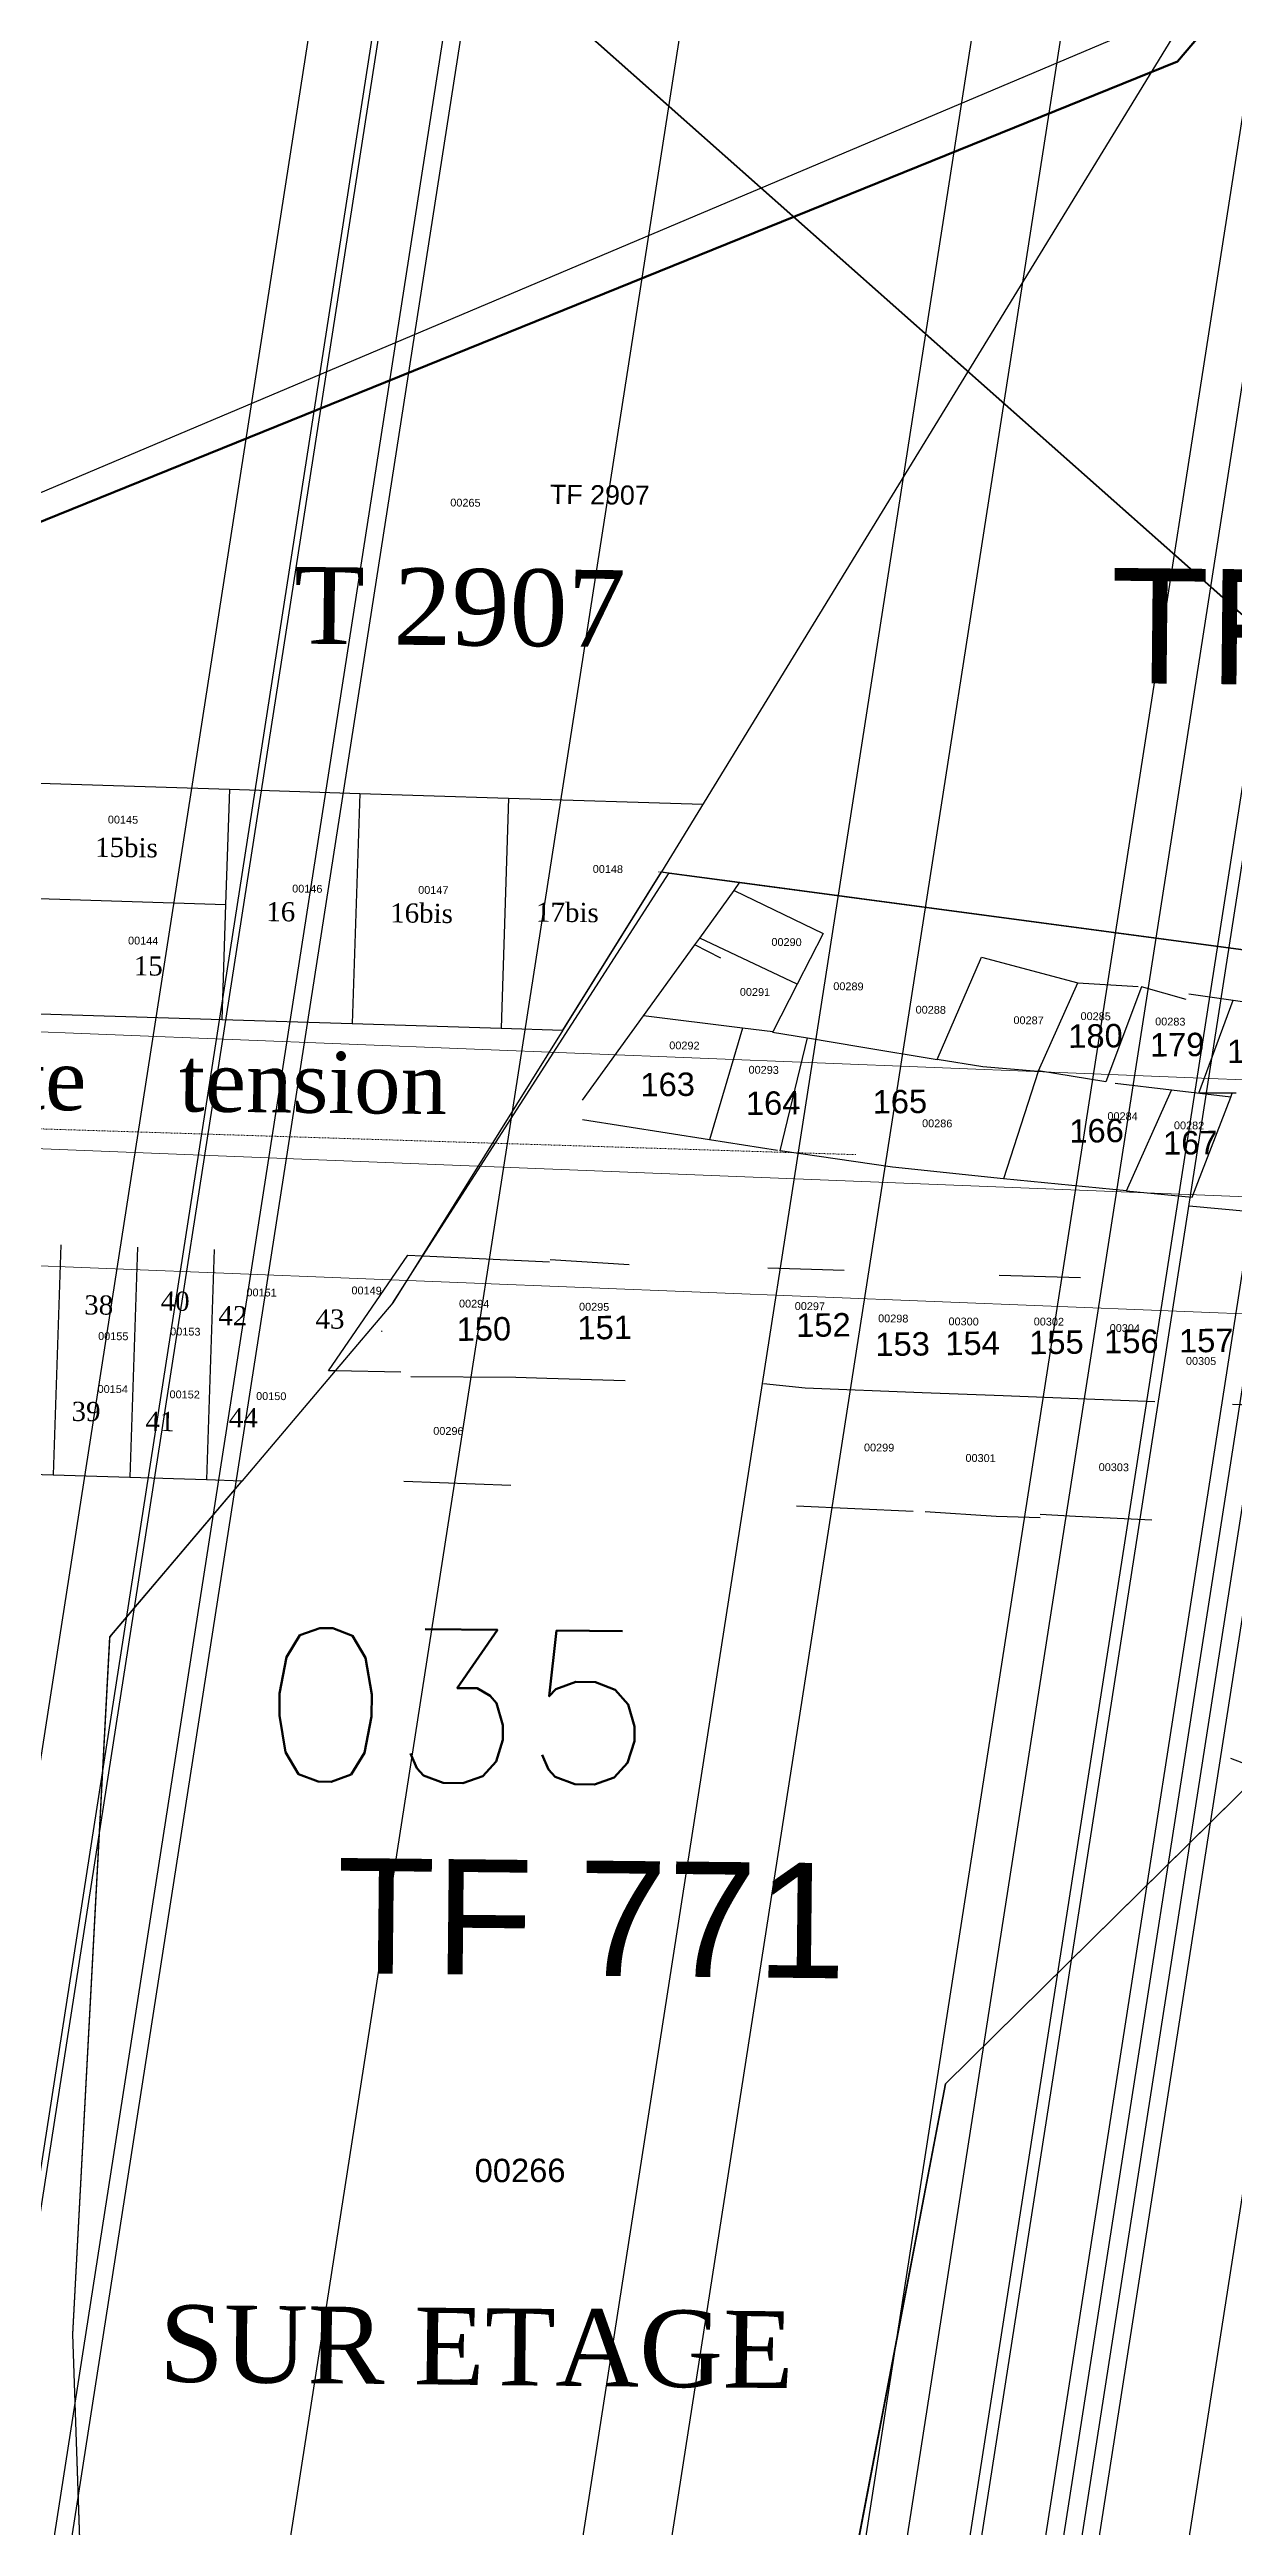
# Model space of a CAD drawing. Header units: metres. Extents: x 0 to 1324930, y 0 to 1631912.
# Drawn here: x 253260.5 to 253412.4, y 1628367.9 to 1628685.6 of the extents above; entities that cross this region are included whole.
import ezdxf
from ezdxf.enums import TextEntityAlignment as Align

# ---------------------------------------------------------------- set-up
doc = ezdxf.new("R2010")
doc.units = ezdxf.units.M
doc.header["$MEASUREMENT"] = 0
doc.linetypes.add('DGN Style 4', pattern=[0.103896, 0.051948, -0.025974, 0, -0.025974])
for name, color, linetype in [('A_revoir_geometrie_aberrante', 7, 'Continuous'), ('A_revoir_niveau_0', 7, 'Continuous'), ('limites_parcelles', 7, 'Continuous'), ('limites_sections', 7, 'Continuous'), ('limites_tf', 7, 'Continuous'), ('numero_lot', 7, 'Continuous'), ('numero_parcelle', 7, 'Continuous'), ('toponymie', 7, 'Continuous')]:
    doc.layers.add(name, color=color, linetype=linetype)
for name, color, linetype, lineweight in [('ASSIETTE IMMAT', 7, 'Continuous', 0), ('emprise_ht_pik_rufisque', 7, 'Continuous', 0), ('MORCELLEMENT', 7, 'Continuous', 0), ('Numero_TF', 7, 'Continuous', 0)]:
    doc.layers.add(name, color=color, linetype=linetype, lineweight=lineweight)
doc.layers.add('Lignes HT Vectorisées', color=6, linetype='Continuous', lineweight=0, true_color=0xff00ff)
doc.styles.get("Standard").update_dxf_attribs({"font": 'txt.shx'})
doc.styles.add('Style-Arial', font='arial.ttf')
doc.styles.add('Style-FANCY', font='times.ttf')
doc.styles.add('Style-txt', font='txt.shx')

msp = doc.modelspace()

# ---------------------------------------------------------------- linework, layer by layer
at = {"layer": 'A_revoir_geometrie_aberrante'}
for p in [(253647.66593, 1630910.42849), (253724.3939, 1630908.56345), (253783.36023, 1630905.73622), (253647.23549, 1630902.43798), (253647.23549, 1630902.43792), (253774.25578, 1630899.93366), (253782.48128, 1630855.73806), (253747.95549, 1630826.37614), (253645.88863, 1630825.83787), (253772.91621, 1630823.75877), (253621.68215, 1630796.06037), (253638.91281, 1630795.57216), (253668.05397, 1630787.75301), (253715.06164, 1630775.13962), (253758.56079, 1630716.32), (253733.98882, 1630702.58123), (253767.09052, 1630682.50395), (253736.02348, 1630663.7972)]:
    msp.add_line(p, (0, 0), dxfattribs=at)
at = {"layer": 'A_revoir_niveau_0', "color": 7, "linetype": 'DGN Style 4', "lineweight": 0}
msp.add_line((253121.78257, 1628551.50395), (253363.97672, 1628543.85511), dxfattribs=at)
at = {"layer": 'ASSIETTE IMMAT', "color": 2, "linetype": 'Continuous', "lineweight": 30, "flags": 128}
msp.add_lwpolyline([(253586.88245, 1628344.94237), (253577.64234, 1628342.5482), (253575.7087, 1628321.29512), (253521.85334, 1628279.1333), (253449.96192, 1628232.9562), (253436.15283, 1628245.34643), (253445.15653, 1628290.27974), (253359.26194, 1628339.88488), (253375.46398, 1628424.66121), (253421.9245, 1628470.51299), (253494.38577, 1628509.03522), (253498.00609, 1628558.81881), (253499.64545, 1628581.02), (253466.43506, 1628620.07379), (253446.12102, 1628685.59197), (253503.84144, 1628578.41673), (253518.73188, 1628369.53538), (253588.98424, 1628345.37823)], dxfattribs=at)
at = {"layer": 'emprise_ht_pik_rufisque', "color": 1}
for p, q in [((253211.99417, 1628561.49974), (253915.36692, 1628533.45153)), ((253925.76349, 1628503.0131), (253210.75441, 1628531.52534))]:
    msp.add_line(p, q, dxfattribs=at)
at = {"layer": 'Lignes HT Vectorisées', "color": 5, "flags": 128}
msp.add_lwpolyline([(252238.11574, 1628531.22831), (252321.66409, 1628595.65976), (252410.12055, 1628620.07157), (252571.30276, 1628537.02192), (252902.60468, 1628559.74173), (253211.37429, 1628546.51252), (253598.51754, 1628531.07451), (253921.49096, 1628519.00911), (254251.54553, 1628795.95567)], dxfattribs=at)
at = {"layer": 'limites_parcelles'}
for p, q in [((253162.37231, 1628587.76037), (253407.05842, 1628691.20111)), ((253244.25971, 1628591.95466), (253283.61513, 1628590.71209)), ((253283.61513, 1628590.71209), (253283.12396, 1628575.95372)), ((253283.61513, 1628590.71209), (253300.33944, 1628590.18406)), ((253300.33944, 1628590.18406), (253299.35914, 1628560.66923)), ((253300.33944, 1628590.18406), (253308.49426, 1628589.92658)), ((253308.49426, 1628589.92658), (253319.42569, 1628589.58142)), ((253319.42569, 1628589.58142), (253318.44534, 1628560.06611)), ((253319.42569, 1628589.58142), (253344.33395, 1628588.79493)), ((253308.43086, 1628530.85597), (253340.01294, 1628580.01227)), ((253326.36135, 1628559.81721), (253339.02776, 1628580.1441)), ((253339.02776, 1628580.1441), (253340.01294, 1628580.01227)), ((253340.01294, 1628580.01227), (253349.09633, 1628578.79681)), ((253243.76954, 1628577.19667), (253283.12396, 1628575.95372)), ((253343.93929, 1628571.6378), (253348.33595, 1628577.74126)), ((253348.33595, 1628577.74126), (253349.09633, 1628578.79681)), ((253348.33595, 1628577.74126), (253359.77808, 1628572.20828)), ((253349.09633, 1628578.79681), (253498.00626, 1628558.87089)), ((253283.12396, 1628575.95372), (253282.63285, 1628561.19739)), ((253336.74037, 1628561.64427), (253343.31537, 1628570.77168)), ((253343.31537, 1628570.77168), (253343.93929, 1628571.6378)), ((253346.63127, 1628569.05228), (253343.31537, 1628570.77168)), ((253356.43708, 1628565.71538), (253343.93929, 1628571.6378)), ((253359.77808, 1628572.20828), (253356.43708, 1628565.71538)), ((253374.39719, 1628556.07267), (253380.0925, 1628569.18658)), ((253380.0925, 1628569.18658), (253392.4479, 1628565.90838)), ((253356.43708, 1628565.71538), (253353.2913, 1628559.60191)), ((253387.39784, 1628554.60838), (253392.4479, 1628565.90838)), ((253392.4479, 1628565.90838), (253400.17391, 1628565.43198)), ((253400.59101, 1628565.37148), (253396.01061, 1628553.18377)), ((253406.34331, 1628563.73567), (253400.59101, 1628565.37148)), ((253406.68401, 1628564.48727), (253412.35252, 1628563.66467)), ((253243.27943, 1628562.44068), (253282.63285, 1628561.19739)), ((253282.63285, 1628561.19739), (253299.35914, 1628560.66923)), ((253299.35914, 1628560.66923), (253318.44534, 1628560.06611)), ((253328.91066, 1628550.85327), (253336.74037, 1628561.64427)), ((253349.40136, 1628560.08193), (253336.74037, 1628561.64427)), ((253407.94002, 1628551.73067), (253412.35252, 1628563.66467)), ((253412.35252, 1628563.66467), (253420.4414, 1628562.49081)), ((253326.36135, 1628559.81721), (253308.31777, 1628530.86109)), ((253318.44534, 1628560.06611), (253326.36135, 1628559.81721)), ((253349.40136, 1628560.08193), (253345.17897, 1628545.75746)), ((253353.2913, 1628559.60191), (253349.40136, 1628560.08193)), ((253353.2913, 1628559.60191), (253353.27008, 1628559.56067)), ((253353.27008, 1628559.56067), (253357.76428, 1628558.81867)), ((253354.23858, 1628544.32436), (253357.76428, 1628558.81867)), ((253357.76428, 1628558.81867), (253364.60979, 1628557.68857)), ((253364.60979, 1628557.68857), (253374.39719, 1628556.07267)), ((253380.2637, 1628555.10417), (253374.39719, 1628556.07267)), ((253387.3615, 1628554.52707), (253380.2637, 1628555.10417)), ((253387.3615, 1628554.52707), (253382.88412, 1628540.73314)), ((253387.3615, 1628554.52707), (253387.39784, 1628554.60838)), ((253396.01061, 1628553.18377), (253387.39784, 1628554.60838)), ((253404.44621, 1628552.13197), (253397.19711, 1628552.98747)), ((253398.65181, 1628539.22526), (253404.44621, 1628552.13197)), ((253404.44621, 1628552.13197), (253404.44621, 1628552.13197)), ((253412.03255, 1628551.23666), (253404.44621, 1628552.13197)), ((253407.09521, 1628538.41786), (253412.03255, 1628551.23666)), ((253412.22282, 1628551.73067), (253407.94002, 1628551.73067)), ((253412.03255, 1628551.23666), (253412.22282, 1628551.73067)), ((253412.74142, 1628551.73067), (253412.22282, 1628551.73067)), ((253345.17897, 1628545.75746), (253328.91066, 1628548.33976)), ((253353.91378, 1628544.37096), (253345.17897, 1628545.75746)), ((253368.66439, 1628542.25426), (253354.23858, 1628544.32436)), ((253382.88412, 1628540.73314), (253368.66439, 1628542.25426)), ((253398.65181, 1628539.22526), (253382.88412, 1628540.73314)), ((253398.65181, 1628539.22526), (253407.09521, 1628538.41786)), ((253418.31952, 1628536.18116), (253406.71591, 1628537.22856)), ((253261.97487, 1628532.30447), (253260.9936, 1628502.7902)), ((253271.8132, 1628531.99396), (253270.83291, 1628502.47948)), ((253281.65159, 1628531.68344), (253280.6703, 1628502.16881)), ((253296.30354, 1628516.13664), (253306.48235, 1628530.94415)), ((253308.31777, 1628530.86109), (253304.5803, 1628524.86326)), ((253304.5803, 1628524.86326), (253308.43086, 1628530.85597)), ((253306.48235, 1628530.94415), (253308.31777, 1628530.86109)), ((253308.31777, 1628530.86109), (253308.43086, 1628530.85597)), ((253308.43086, 1628530.85597), (253324.65186, 1628530.12185)), ((253324.74306, 1628530.39035), (253334.87137, 1628529.77125)), ((253352.66098, 1628529.34395), (253362.47448, 1628529.03585)), ((253382.3497, 1628528.41175), (253392.7645, 1628528.08475)), ((253304.5803, 1628524.86326), (253297.17257, 1628516.12118)), ((253297.17257, 1628516.12118), (253285.22766, 1628502.02466)), ((253297.17257, 1628516.12118), (253296.30354, 1628516.13664)), ((253305.59705, 1628515.97124), (253297.17257, 1628516.12118)), ((253320.33826, 1628515.25244), (253306.87905, 1628515.35634)), ((253324.34116, 1628515.13584), (253320.33826, 1628515.25244)), ((253334.36237, 1628514.84394), (253324.34116, 1628515.13584)), ((253352.10538, 1628514.50084), (253357.44028, 1628513.94054)), ((253357.44028, 1628513.94054), (253372.44919, 1628513.36114)), ((253372.44919, 1628513.36114), (253382.843, 1628512.95989)), ((253382.843, 1628512.95989), (253392.4434, 1628512.58934)), ((253392.4434, 1628512.58934), (253402.28381, 1628512.20944)), ((253426.53133, 1628511.27354), (253412.26332, 1628511.82424)), ((253251.15426, 1628503.10093), (253260.9936, 1628502.7902)), ((253260.9936, 1628502.7902), (253270.83291, 1628502.47948)), ((253268.27822, 1628482.02215), (253285.22766, 1628502.02466)), ((253270.83291, 1628502.47948), (253280.6703, 1628502.16881)), ((253280.6703, 1628502.16881), (253285.22766, 1628502.02466)), ((253319.70596, 1628501.39623), (253305.97405, 1628501.92533)), ((253371.32599, 1628498.08563), (253356.33088, 1628498.74673)), ((253381.9624, 1628497.42383), (253372.83429, 1628498.01913)), ((253387.6179, 1628497.27303), (253381.9624, 1628497.42383)), ((253392.1298, 1628497.45773), (253387.60154, 1628497.68283)), ((253401.91021, 1628496.97143), (253392.1298, 1628497.45773)), ((253263.52437, 1628392.56656), (253268.27822, 1628482.02215)), ((253416.19662, 1628464.83661), (253412.06912, 1628466.38441)), ((253265.5469, 1628333.4824), (253263.52437, 1628392.56656))]:
    msp.add_line(p, q, dxfattribs=at)
at = {"layer": 'limites_sections', "color": 112, "linetype": 'Continuous', "lineweight": 40, "flags": 128}
msp.add_lwpolyline([(253797.54557, 1628539.69914), (253736.00732, 1628381.87538), (253644.43714, 1628425.9811), (253582.98829, 1628458.10249), (253488.58964, 1628500.41443), (253469.82084, 1628503.17614), (253479.03706, 1628554.98513), (253296.18444, 1628717.17928), (253279.13654, 1628744.45583), (253263.79345, 1628773.4373), (253250.15887, 1628785.95727), (253223.52056, 1628793.26041), (253348.98944, 1629069.9971), (253421.60226, 1629028.13606), (253474.16916, 1628998.40229), (253570.65522, 1628943.91608), (253742.5859, 1628844.83871), (253891.31746, 1628762.51784), (253857.92109, 1628652.65223), (253797.54557, 1628539.69914)], close=True, dxfattribs=at)
at = {"layer": 'limites_sections', "color": 112, "linetype": 'Continuous', "lineweight": 40, "extrusion": (-1.87173e-09, -9.63983e-10, 1), "elevation": -0.00205, "flags": 128}
msp.add_lwpolyline([(253469.82084, 1628503.17614), (253488.58964, 1628500.41443), (253454.87949, 1628458.45481), (253455.86901, 1628419.14669), (253456.67725, 1628387.03977), (253456.72541, 1628385.12663), (253456.8268, 1628378.59077), (253456.09285, 1628349.73443), (253454.03286, 1628268.7428), (253388.28287, 1628177.21207), (253374.26849, 1628101.94024), (253305.37539, 1628033.50285), (252724.25043, 1628275.00653), (252729.81031, 1628341.80532), (252735.30242, 1628407.78978), (252753.24186, 1628623.32182), (252721.72186, 1628619.43782), (252719.11116, 1628633.48746), (252714.79736, 1628656.70232), (252707.87286, 1628693.96682), (252708.1785, 1628714.65705), (252708.49991, 1628736.41507), (252708.92257, 1628765.02786), (252709.54665, 1628807.27601), (252710.02398, 1628836.27541), (252766.51681, 1628874.56219), (252777.80737, 1628875.20736), (252792.59454, 1628876.05234), (252806.68043, 1628876.85725), (252821.79945, 1628877.72119), (252840.09874, 1628878.76687), (252853.87009, 1628879.5538), (252869.67308, 1628880.45683), (252881.50225, 1628881.13278), (252890.23491, 1628881.63179), (252896.72449, 1628882.00262), (252900.6388, 1628882.2263), (252915.41934, 1628884.05997), (252947.8723, 1628888.08609), (252995.1058, 1628893.94587), (253038.77185, 1628895.22744), (253072.39909, 1628896.21438), (253084.09137, 1628889.07052), (253103.78085, 1628877.04045), (253120.36733, 1628866.90627), (253135.16261, 1628857.86651), (253140.02365, 1628843.37896), (253144.88469, 1628828.89142), (253158.88819, 1628822.54624), (253184.20263, 1628811.07591), (253223.52056, 1628793.26041), (253250.15887, 1628785.95727), (253263.79345, 1628773.4373), (253279.13654, 1628744.45583), (253296.18444, 1628717.17928), (253350.96302, 1628668.58952), (253387.61075, 1628636.0822), (253479.03706, 1628554.98513), (253469.82084, 1628503.17614)], close=True, dxfattribs=at)
at = {"layer": 'limites_sections', "color": 112, "lineweight": 40, "extrusion": (3.13226e-08, -1.22909e-08, 1), "elevation": -0.01207, "flags": 128}
msp.add_lwpolyline([(254381.88501, 1628242.49828), (254651.87611, 1628047.60303), (254649.15134, 1628042.15348), (254282.05672, 1627781.84877), (254258.71294, 1627753.64224), (254158.40289, 1627667.71999), (254016.92288, 1627730.1281), (253789.71707, 1627795.71888), (253560.79306, 1627891.44223), (253461.17819, 1627935.95099), (253423.02777, 1627967.74297), (253305.37539, 1628033.50285), (253374.26849, 1628101.94024), (253388.28287, 1628177.21207), (253454.03286, 1628268.7428), (253456.85853, 1628379.83858), (253454.87949, 1628458.45481), (253488.58964, 1628500.41443), (253582.98829, 1628458.10249), (253644.43714, 1628425.9811), (253736.00732, 1628381.87538), (253766.75744, 1628373.2026), (253836.32341, 1628343.15576), (253837.10318, 1628319.10065), (253879.12759, 1628301.60979), (253897.9434, 1628292.24873), (253942.25835, 1628268.6873), (254032.48387, 1628219.15291), (254111.3613, 1628174.17081), (254127.46815, 1628196.62724), (254166.41826, 1628175.61859), (254262.03261, 1628116.19268), (254381.88501, 1628242.49828)], close=True, dxfattribs=at)
at = {"layer": 'limites_tf', "color": 1, "linetype": 'Continuous', "lineweight": 0}
for p, q in [((253157.05549, 1628585.46067), (253407.05824, 1628691.14804)), ((253339.03798, 1628580.09682), (253304.58742, 1628524.817)), ((253304.60552, 1628524.8585), (253339.01819, 1628580.08719)), ((253338.58297, 1628580.14541), (253497.08763, 1628558.94167)), ((253304.58742, 1628524.817), (253268.27806, 1628481.97006)), ((253268.49243, 1628482.22306), (253304.52108, 1628524.7427)), ((253268.27806, 1628481.97006), (253263.52521, 1628392.51643)), ((253263.52749, 1628392.55936), (253268.26046, 1628481.63893)), ((253263.52521, 1628392.51643), (253265.54698, 1628333.4303)), ((253265.54615, 1628333.45455), (253263.52668, 1628392.47347))]:
    msp.add_line(p, q, dxfattribs=at)
at = {"layer": 'limites_tf', "color": 5, "linetype": 'Continuous', "lineweight": 30}
for p, q in [((253407.05842, 1628691.20111), (253339.03716, 1628580.14892)), ((253497.99625, 1628558.81891), (253340.07216, 1628579.89943)), ((253421.9245, 1628470.51299), (253375.46398, 1628424.66121)), ((253375.46398, 1628424.66121), (253359.26153, 1628339.84551))]:
    msp.add_line(p, q, dxfattribs=at)
at = {"layer": 'limites_tf', "color": 1, "linetype": 'Continuous', "lineweight": 0}
msp.add_arc((253303.77007, 1628525.37906), 0.98436, 319.724014, 328.073216, dxfattribs=at)
at = {"layer": 'limites_tf', "color": 4, "linetype": 'Continuous', "lineweight": 0}
msp.add_arc((253302.34096, 1628521.78965), 1.00011, 319.724014, 328.073216, dxfattribs=at)
at = {"layer": 'limites_tf', "color": 1, "linetype": 'Continuous', "lineweight": 0, "extrusion": (0, 0, -1)}
for centre, start, end in [((-253269.24344, 1628481.5867), 3.041378, 40.275986), ((-253264.51047, 1628392.50713), 358.040258, 3.041378)]:
    msp.add_arc(centre, 0.98436, start, end, dxfattribs=at)
at = {"layer": 'MORCELLEMENT', "color": 7, "linetype": 'Continuous', "lineweight": 53, "elevation": -0.00001, "flags": 128}
msp.add_lwpolyline([(253363.74432, 1628929.2455), (253317.99789, 1628812.01553), (253290.22872, 1628763.51508), (253307.35659, 1628742.64673), (253352.8768, 1628702.49026), (253408.15962, 1628687.53054), (253405.21882, 1628684.04518), (253149.62764, 1628580.58788), (253119.06804, 1628559.26838), (253110.82118, 1628578.89743), (253143.40622, 1628662.48542), (253353.16221, 1629049.19806)], dxfattribs=at)

# ---------------------------------------------------------------- texts
at = {"layer": 'limites_sections', "color": 3, "lineweight": 30, "style": 'Style-txt'}
msp.add_text('035', height=19.687274, rotation=359.40223, dxfattribs=at).set_placement((253312.81493, 1628473.09526), align=Align.MIDDLE_CENTER)
at = {"layer": 'numero_lot', "color": 7, "linetype": 'Continuous', "lineweight": 0, "style": 'Style-FANCY'}
for s, p in [('15bis', (253270.40367, 1628583.25025)), ('16', (253290.19833, 1628575.01777)), ('16bis', (253308.25428, 1628574.83037)), ('17bis', (253326.95928, 1628574.93251)), ('15', (253273.20363, 1628568.06298)), ('38', (253266.84747, 1628524.5708)), ('40', (253276.64963, 1628525.06312)), ('42', (253284.05174, 1628523.20311)), ('43', (253296.51591, 1628522.77577)), ('39', (253265.22049, 1628510.9152)), ('41', (253274.69776, 1628509.62813)), ('44', (253285.40072, 1628510.11007))]:
    msp.add_text(s, height=2.460911, rotation=359.40223, dxfattribs=at).set_placement(p, align=Align.MIDDLE_CENTER)
at = {"layer": 'numero_lot', "color": 7, "linetype": 'Continuous', "lineweight": 0, "char_height": 3.000341, "attachment_point": 1, "rotation": 0.6680839, "line_spacing_factor": 0.722892}
for s, insert in [('\\fArial|b0|i0|c00|p39;180', (253391.17534, 1628560.54581)), ('\\fArial|b0|i0|c00|p39;179', (253401.65852, 1628559.42253)), ('\\fArial|b0|i0|c00|p39;178', (253411.55263, 1628558.58544)), ('\\fArial|b0|i0|c00|p39;163', (253336.30634, 1628554.31714)), ('\\fArial|b0|i0|c00|p39;164', (253349.83476, 1628551.93118)), ('\\fArial|b0|i0|c00|p39;165', (253366.08681, 1628552.1207)), ('\\fArial|b0|i0|c00|p39;166', (253391.31714, 1628548.38527)), ('\\fArial|b0|i0|c00|p39;167', (253403.3428, 1628546.84038)), ('\\fArial|b0|i0|c00|p39;150', (253312.72692, 1628522.95679)), ('\\fArial|b0|i0|c00|p39;151', (253328.2284, 1628523.13755)), ('\\fArial|b0|i0|c00|p39;152', (253356.2848, 1628523.46472)), ('\\fArial|b0|i0|c00|p39;153', (253366.4355, 1628521.0188)), ('\\fArial|b0|i0|c00|p39;154', (253375.4033, 1628521.12337)), ('\\fArial|b0|i0|c00|p39;155', (253386.16466, 1628521.24886)), ('\\fArial|b0|i0|c00|p39;156', (253395.77302, 1628521.36091)), ('\\fArial|b0|i0|c00|p39;157', (253405.38137, 1628521.47295))]:
    msp.add_mtext(s, dxfattribs=dict(at, insert=insert))
at = {"layer": 'numero_parcelle', "color": 5, "lineweight": 0, "style": 'Style-Arial'}
for s, height, rotation, p in [('00265', 1, 359.40223, (253311.94547, 1628627.99465)), ('00145', 1, 359.40223, (253268.02399, 1628587.33633)), ('00148', 1, 359.40223, (253330.21389, 1628581.00726)), ('00146', 1, 359.40223, (253291.66455, 1628578.48329)), ('00147', 1, 359.40223, (253307.8287, 1628578.31464)), ('00144', 1, 359.40223, (253270.61373, 1628571.81781)), ('00290', 1, 359.40223, (253353.12973, 1628571.63966)), ('00291', 1, 359.40223, (253349.08452, 1628565.23692)), ('00289', 1, 359.40223, (253361.06806, 1628565.96365)), ('00288', 1, 359.40223, (253371.62717, 1628562.95174)), ('00287', 1, 359.40223, (253384.17538, 1628561.60578)), ('00285', 1, 359.40223, (253392.7801, 1628562.12317)), ('00283', 1, 359.40223, (253402.35115, 1628561.44257)), ('00292', 1, 359.40223, (253340.03136, 1628558.37588)), ('00293', 1, 359.40223, (253350.19963, 1628555.24893)), ('00286', 1, 359.40223, (253372.45546, 1628548.38357)), ('00284', 1, 359.40223, (253396.22783, 1628549.30649)), ('00282', 1, 359.40223, (253404.76023, 1628548.12072)), ('00151', 1, 359.40223, (253285.80208, 1628526.69094)), ('00149', 1, 359.40223, (253299.26812, 1628526.94388)), ('00294', 1, 359.40223, (253313.06086, 1628525.25637)), ('00295', 1, 359.40223, (253328.45646, 1628524.8603)), ('00297', 1, 359.40223, (253356.1212, 1628524.9408)), ('00298', 1, 359.40223, (253366.81568, 1628523.36326)), ('00300', 1, 359.40223, (253375.84364, 1628522.97601)), ('00302', 1, 359.40223, (253386.77491, 1628522.95735)), ('00155', 1, 359.40223, (253266.77692, 1628521.08628)), ('00153', 1, 359.40223, (253276.02076, 1628521.67834)), ('00304', 1, 359.40223, (253396.51809, 1628522.12159)), ('00305', 1, 359.40223, (253406.29635, 1628517.90338)), ('00154', 1, 359.40223, (253266.70612, 1628514.30026)), ('00152', 1, 359.40223, (253275.93662, 1628513.6138)), ('00150', 1, 359.40223, (253287.03923, 1628513.3996)), ('00296', 1, 359.40223, (253309.76031, 1628508.92776)), ('00299', 1, 359.40223, (253365.00245, 1628506.80515)), ('00301', 1, 359.40223, (253378.02031, 1628505.45979)), ('00303', 1, 359.40223, (253395.10658, 1628504.28138)), ('00266', 3, 0.13223, (253315.06257, 1628415.05121))]:
    msp.add_text(s, height=height, rotation=rotation, dxfattribs=at).set_placement(p, align=Align.TOP_LEFT)
at = {"layer": 'numero_tf', "color": 4, "linetype": 'Continuous', "lineweight": 0, "style": 'Style-Arial'}
msp.add_text('TF 2907', height=2.460909, rotation=359.40223, dxfattribs=at).set_placement((253324.73306, 1628629.78805), align=Align.TOP_LEFT)
for s, p in [('TF 770', (253396.55441, 1628604.34947)), ('TF 771', (253297.30751, 1628438.88035))]:
    msp.add_text(s, height=14.765456, rotation=359.40223, dxfattribs=at).set_placement(p)
at = {"layer": 'toponymie', "color": 7, "linetype": 'Continuous', "lineweight": 0, "style": 'Style-FANCY'}
for s, p in [('T 2907', (253313.14355, 1628614.10486)), ('SUR ETAGE', (253315.3144, 1628390.9788))]:
    msp.add_text(s, height=9.843639, rotation=359.40223, dxfattribs=at).set_placement(p, align=Align.MIDDLE_CENTER)
at = {"layer": 'toponymie', "color": 7, "linetype": 'DGN Style 4', "lineweight": 0, "style": 'Style-FANCY'}
msp.add_text('Ligne    de    haute    tension', height=7.874908, rotation=359.40223, dxfattribs=at).set_placement((253244.13659, 1628553.68563), align=Align.MIDDLE_CENTER)

doc.saveas('drawing.dxf')
